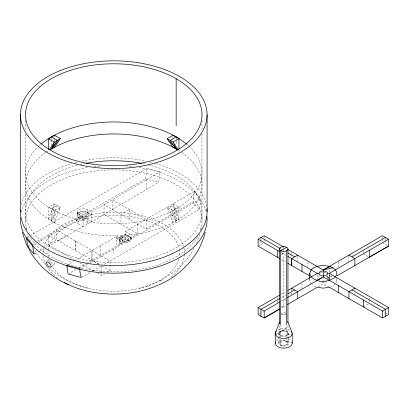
<?xml version="1.0" encoding="UTF-8"?>
<svg xmlns="http://www.w3.org/2000/svg" width="409" height="409" viewBox="0 0 409 409"><rect width="100%" height="100%" fill="white"/><g stroke="black" fill="none" stroke-linecap="round" stroke-linejoin="round"><path stroke-width="0.31" stroke-dasharray="2.04 1.53" d="M86.631 263.376L119.218 244.562L119.229 237.629L125.164 234.204L129.362 236.627A5.941 3.43 0 0 1 131.1 239.05L130.9 239.94A5.941 3.43 0 0 1 120.962 241.474L116.764 239.05M329.311 279.367L329.337 274.495M119.413 244.475L119.464 237.522L122.291 235.891L122.363 242.767L119.218 244.562M76.636 221.387L77.439 213.922L79.847 212.072A5.941 3.43 0 0 1 87.342 212.496L91.458 214.873M78.973 214.459L83.175 216.888L83.175 226.581L78.375 223.81L78.973 214.459A5.941 3.43 0 0 1 78.973 209.612A5.941 3.43 0 0 1 87.373 209.612L91.57 212.036L91.57 221.734L46.227 247.46M29.98 235.824L146.872 168.334L159.996 171.836L159.878 174.091A55.486 32.035 -60 0 1 158.743 181.468L158.539 182.378L91.57 221.734L86.774 218.963L87.373 209.612M77.25 213.283L77.286 213.871A5.941 3.43 0 0 0 78.973 215.845L83.175 218.273L83.058 219.72L91.57 214.807L87.373 212.383A5.941 3.43 0 0 0 77.684 213.498L77.321 214.25L77.321 212.864M329.317 272.092L329.823 268.437M193.605 198.605L194.352 191.484L125.164 231.433L125.164 241.126L123.625 240.978M200.865 229.679L201.238 227.45M137.761 224.158L137.761 233.856L104.034 214.382L104.034 204.684L146.156 229.009L192.936 202L193.125 201.07M281.658 314.465L281.913 313.34M278.759 332.957L278.621 336.592M288.805 333.56C287.609 337.589 279.817 337.589 278.621 333.56A5.092 2.94 0 0 1 283.713 330.62C287.072 330.293 290.088 333.049 288.805 336.592M311.244 283.836L310.18 282.348L309.715 280.323L310.063 278.8M336.397 282.348L336.863 278.432M37.423 241.218L145.333 178.917L145.553 178.002A52.894 30.537 -60 0 0 146.749 170.589L146.872 168.334M104.28 264.265L199.014 209.572L199.234 208.656A52.894 30.537 -60 0 0 200.43 201.238L200.558 198.984L199.975 198.002L194.352 191.484M83.175 219.659L78.973 217.23A5.941 3.43 0 0 1 77.286 215.257L77.235 214.807M199.73 234.055L196.775 242.557M48.579 219.071L54.382 203.723L60.379 207.189L54.576 222.537L48.579 219.071L48.579 207.077L54.382 203.723L51.381 220.916L60.379 207.189L54.576 210.538L48.579 207.077M193.815 248.462C184.132 266.837 166.192 279.874 146.657 286.142M49.949 259.142C49.412 261.397 51.963 264.587 54.331 264.265L54.663 263.493L53.937 261.515M47.449 261.131L49.642 259.342M52.357 265.876L54.331 264.265M335.043 284.24L332.885 285.865L330.636 286.857M137.761 233.856L119.883 244.224M275.518 334.828L280.114 331.484L285.906 328.831L276.602 334.204M178.953 207.077L172.956 210.538L167.153 207.189L172.956 222.537L178.953 219.071L178.953 207.077L173.15 203.723L176.151 220.916L167.153 207.189M258.13 246.152L264.122 242.69M327.604 278.723L331.648 276.193M91.57 212.036L159.996 171.836M318.141 286.781L323.32 283.785L329.378 287.276M26.672 237.731L29.428 236.141M28.211 246.54L30.92 244.976M31.462 244.664L35.256 242.471M98.988 264.245L48.267 234.96L48.267 244.659L56.667 239.807L56.667 230.114L110.052 260.932L110.052 264.572M58.288 240.748L66.687 235.896M66.769 265.144L73.395 261.32M73.947 260.998L116.764 236.279L120.962 238.703A5.941 3.43 0 0 0 129.362 238.703A5.941 3.43 0 0 0 129.362 233.856L125.164 231.433M119.229 237.629L116.652 239.117L116.764 237.665L120.962 240.088A5.941 3.43 0 0 0 122.889 240.835M68.191 274.02L76.325 269.326M79.039 267.757L86.089 263.687M79.76 268.723L87.485 264.265M90.241 262.675L200.558 198.984M81.851 277.215L90.655 272.133M92.853 270.865L101.657 265.784L101.657 271.842M97.25 272.936L101.657 275.482L104.806 273.662M106.902 272.45L110.052 270.63L110.052 265.175M277.328 257.23L278.417 256.601M281.683 254.715L283.36 253.754L283.36 246.826M281.469 294.097L285.093 292M281.878 297.323L285.738 295.094M259.224 313.867L261.423 312.599M261.97 312.282L263.064 311.648M281.719 300.917L285.947 298.473M283.36 299.966L283.36 306.893L281.673 307.824L285.947 305.4M280.114 335.641L280.712 335.293M286.714 331.832L287.312 331.484M288.667 334.163L286.714 335.293L287.312 335.641M363.31 306.878L368.243 304.025M327.338 277.987L329.327 276.842L325.078 276.837M32.786 245.359L36.104 243.483M38.323 242.23L83.175 216.888M34.796 253.917L39.152 251.458M39.693 251.152L44.049 248.687M327.486 278.002L332.026 275.794M138.937 288.34L147.521 285.891M125.936 241.065L126.698 240.978M320.359 272.711L322.706 272.532M282.665 330.702L283.713 330.62M323.877 272.532L326.218 272.711M283.115 345.682L281.223 345.247A4.571 2.638 0 0 1 280.262 344.695L279.516 343.606M284.311 340.835L286.198 341.27A4.565 2.633 0 0 1 287.154 341.822L287.91 342.911M139.111 167.48L149.474 169.515L160.425 172.629A93.313 53.876 0 0 1 187.797 186.489L194.577 192.353L199.975 198.672L203.902 205.344A93.313 53.876 0 0 1 206.284 212.256M145.333 178.917L158.539 182.378M48.937 267.834C59.796 277.967 73.6 284.577 87.93 288.146L88.589 288.34M80.006 285.891L80.875 286.142M125.052 234.265L129.377 236.678L129.362 233.856M315.942 286.857L313.693 285.865L311.965 284.567M99.142 264.321L91.902 260.155L91.902 250.456M382.451 242.66L387.512 245.502M363.258 253.738L368.161 256.571M280.773 248.836L283.529 250.426M281.469 252.701L285.093 254.792M383.611 311.617L384.711 312.251M385.258 312.568L387.451 313.831M281.469 259.623L285.134 261.74M285.927 300.206L283.713 298.928L283.713 256.254M281.683 305.932L283.319 306.878M128.912 236.494L129.336 236.739A5.941 3.43 0 0 1 131.074 239.163L131.1 236.279M78.973 212.383L87.373 217.23L87.373 224.158M129.362 241.474L120.962 236.627L120.962 243.554M280.114 331.484L280.712 331.832M280.712 341.525L281.913 342.221M285.513 344.296L286.714 344.991L286.714 324.332M160.282 280.104L163.268 281.832M48.267 244.659L74.136 259.592M79.637 262.767L93.947 271.029M281.719 252.803L285.947 255.247M101.872 265.901L110.052 270.63M87.373 212.383L88.16 213.084A5.532 3.195 0 0 1 86.774 216.888A5.532 3.195 0 0 1 78.973 217.23M47.735 266.791L48.477 267.44M46.989 266.136L38.374 256.141L33.717 248.462M192.936 202L199.014 209.572M173.15 203.723L178.953 219.071M30.384 241.52L27.802 234.055M336.515 278.8L336.863 280.323M285.513 313.34L285.845 314.782M26.294 227.45L26.667 229.679M122.47 235.758L122.49 242.67M385.646 238.611L385.646 239.868M385.646 240.497L385.646 244.275M382.451 236.99L382.451 238.253M382.451 238.882L382.451 241.397M369.342 297.726L369.342 298.984M369.342 299.613L369.342 302.762M363.258 251.223L363.258 252.481M354.915 289.414L354.915 290.671M354.915 293.192L354.915 294.449M348.882 256.371L348.846 261.433M338.632 261.678L338.632 266.714M329.311 274.654L329.311 279.69M329.255 274.628L329.255 279.669M327.614 275.283L327.614 278.432M323.32 276.857L323.32 283.785M318.964 275.283L318.964 278.432M317.323 274.659L317.323 279.695M309.715 279.061L309.715 280.323M307.946 262.338L307.946 266.745M301.98 283.529L301.98 288.57M297.762 256.412L297.762 261.448M291.121 251.98L291.121 253.871M291.121 254.5L291.121 257.016M288.805 337.2L288.805 343.258A5.092 2.94 0 0 1 281.167 345.804A5.092 2.94 0 0 1 281.167 340.712A5.092 2.94 0 0 1 288.805 343.258M287.956 325.646L287.956 343.258A4.243 2.449 0 0 1 281.591 345.38A4.243 2.449 0 0 1 281.591 341.137A4.243 2.449 0 0 1 287.956 343.258M280.712 324.332L280.712 344.991M279.47 325.646L279.47 343.258M278.621 337.2L278.621 343.258M277.328 297.747L277.328 300.267M277.328 300.896L277.328 302.788M264.122 235.763L264.122 238.283M264.183 238.882L264.122 241.428M260.932 238.636L260.932 239.899M260.932 240.528L260.932 244.306M201.99 120.461L201.99 130.67M201.99 133.861L201.99 220.799M176.151 138.145L176.151 140.67M176.151 141.304L176.151 144.464M172.956 135.267L172.956 137.792M172.956 138.421L172.956 140.952M172.956 210.538L172.956 222.537M146.759 179.485L146.759 189.178M146.156 229.009L146.156 219.311L112.342 199.786L112.342 209.485M130.957 239.832L130.982 238.304L130.9 238.554A5.941 3.43 0 0 1 127.434 240.835M129.362 219.311L129.362 209.612L120.962 214.459L120.962 224.158M116.764 236.279L116.764 245.978M113.763 249.096L113.763 253.248M101.657 272.45L101.657 275.482M100.456 245.697L100.456 255.395M92.051 250.523L92.051 260.221M77.659 212.225L77.659 213.61M77.235 212.036L77.209 214.924M75.588 241.034L75.588 250.732L75.471 240.952M54.576 135.267L54.576 137.792M54.576 138.421L54.576 140.952M54.576 210.538L54.576 222.537M51.381 138.145L51.381 139.408M51.381 140.042L51.381 145.093M25.542 120.461L25.542 130.67M25.542 133.861L25.542 220.799M148.155 164.781A88.226 50.936 0 0 1 183.897 242.593A88.226 50.936 0 0 1 44.463 243.212A88.226 50.936 0 0 1 78.134 165.093M80.006 164.633A88.226 50.936 0 0 1 84.801 163.58M142.731 163.58A88.226 50.936 0 0 1 146.34 164.352M178.707 259.301A65.783 37.981 0 0 1 120.456 291.034A65.783 37.981 0 0 1 52.286 266.76M50.225 263.079A65.783 37.981 0 0 1 48.824 259.301M48.415 257.593A65.783 37.981 0 0 1 48.124 250.768M48.206 250.144A65.783 37.981 0 0 1 112.153 215.282A65.783 37.981 0 0 1 178.984 248.294M179.229 249.526A65.783 37.981 0 0 1 179.326 256.356M184.449 254.434A70.711 40.823 0 0 1 170.374 277.716M57.669 278.105A70.711 40.823 0 0 1 43.175 255.625M43.124 255.032A70.711 40.823 0 0 1 43.533 248.508M43.799 247.333A70.711 40.823 0 0 1 112.736 212.429A70.711 40.823 0 0 1 183.401 246.162M183.871 247.92A70.711 40.823 0 0 1 184.474 253.248M26.943 229.843A88.226 50.936 0 0 1 113.763 169.863A88.226 50.936 0 0 1 200.589 229.843M197.613 236.647A88.226 50.936 0 0 1 80.593 267.997M80.006 267.859A88.226 50.936 0 0 1 29.918 236.647M21.248 204.658A93.313 53.876 0 0 1 71.887 163.544M74.949 162.7A93.313 53.876 0 0 1 77.429 162.066M81.647 161.105A93.313 53.876 0 0 1 145.885 161.105M149.474 161.918A93.313 53.876 0 0 1 152.583 162.7M155.645 163.544A93.313 53.876 0 0 1 206.525 205.824M21.248 212.256A93.313 53.876 0 0 1 88.375 167.445M93.983 166.637A93.313 53.876 0 0 1 100.951 165.921M125.946 165.875A93.313 53.876 0 0 1 133.544 166.637M78.375 223.81A5.941 3.43 0 0 1 78.375 218.963A5.941 3.43 0 0 1 86.774 218.963M181.847 152.501A88.226 50.936 0 0 1 174.122 222.051A88.226 50.936 0 0 1 53.41 222.051A88.226 50.936 0 0 1 45.685 152.501M46.181 152.158A88.226 50.936 0 0 1 49.244 150.159M178.288 150.159A88.226 50.936 0 0 1 181.351 152.158M277.716 330.099A8.482 4.898 0 0 1 289.71 330.099M276.366 340.809A8.482 4.898 0 0 1 279.47 339.015M287.956 339.015A8.482 4.898 0 0 1 291.06 340.809M327.036 281.571A4.325 2.5 0 0 1 319.541 281.571M127.332 237.547A3.563 2.055 0 0 1 128.186 240.231L127.654 240.62A3.563 2.055 0 0 1 122.613 240.62A3.563 2.055 0 0 1 122.613 237.711L123.293 237.404A3.563 2.055 0 0 1 126.596 237.292M120.962 241.474A5.532 3.195 0 0 1 121.565 236.975A5.941 3.43 0 0 1 128.733 236.428M188.907 146.207A88.226 50.936 0 0 1 171.729 211.305A88.226 50.936 0 0 1 57.689 212.225A88.226 50.936 0 0 1 37.362 147.434M38.195 146.616A88.226 50.936 0 0 1 40.409 144.602M187.123 144.602A88.226 50.936 0 0 1 188.467 145.803M57.378 205.456L51.381 220.916L51.381 208.917L57.378 205.456M86.197 215.988L85.665 216.376A3.563 2.055 0 0 1 80.624 216.376A3.563 2.055 0 0 1 80.624 213.467L81.304 213.161A3.563 2.055 0 0 1 85.665 213.467A3.563 2.055 0 0 1 86.197 215.988M176.151 208.917L170.154 205.456L176.151 220.916L176.151 208.917M291.735 290.687L291.735 289.429L291.699 290.707M291.735 294.465L291.735 293.207L291.699 294.485M281.591 335.682A4.243 2.449 0 0 0 287.956 333.56A4.243 2.449 0 0 0 281.591 331.438A4.243 2.449 0 0 0 281.591 335.682M282.783 314.552A1.866 1.079 0 0 0 285.579 313.621A1.866 1.079 0 0 0 282.783 312.686A1.866 1.079 0 0 0 282.783 314.552"/><path stroke-width="0.61" d="M323.32 270.109L287.501 249.219M309.715 278.432C309.255 274.485 309.577 269.736 313.723 267.875M205.252 232.256C199.485 255.937 181.202 275.155 159.152 284.787M279.618 321.97L275.518 332.292M49.98 149.806L51.381 148.881L54.382 142.081L60.379 138.615L54.576 135.267L48.579 138.728L48.579 149.464M336.955 275.845L354.859 265.538L354.859 258.611L348.882 255.114L323.258 269.904L323.289 276.566M49.259 149.709L54.382 142.081L48.579 138.728M51.381 148.881L60.379 138.615L54.576 147.266L51.381 148.881L57.378 140.348L51.381 136.882M311.239 269.889L311.566 269.495M327.614 273.396A4.325 2.5 0 0 0 321.126 271.233A4.325 2.5 0 0 0 321.126 275.559A4.325 2.5 0 0 0 327.614 273.396L329.255 273.37L388.494 239.224L382.451 235.732L348.846 255.134M279.398 258.427L258.13 246.152L258.13 239.224L264.183 235.737L283.36 246.826M329.255 273.37L388.55 307.537L382.507 311.029L323.32 276.857L287.501 297.573M287.501 304.5L317.251 287.287L323.289 288.161L329.378 287.276L382.507 317.957L388.55 314.465L388.55 307.537M348.938 298.58L348.938 291.653L354.915 288.151M309.613 275.87L291.735 265.553L291.699 258.606L297.762 255.155M178.953 148.83L178.953 138.728L176.151 136.882L170.154 140.348L176.151 148.881L177.552 149.806M178.953 138.728L173.15 142.081L167.153 138.615L172.956 135.267L176.151 136.882M286.714 247.327L280.712 250.789L280.712 324.332M279.526 309.112L264.183 317.987L258.13 314.495L258.13 307.573L279.398 295.293M287.849 290.416L317.323 273.396L318.964 273.396M352.026 256.76L385.646 237.348M279.674 298.596L260.932 309.414L260.932 316.341M287.941 293.82L294.557 290.007L297.762 291.643L297.762 298.57M258.13 307.573L264.183 311.06L279.526 302.185M309.715 273.396C310.058 277.246 313.861 279.465 317.251 280.359L321.755 277.762M388.494 239.224L388.494 246.152L354.879 265.497M264.122 317.957L279.48 309.092M332.885 267.854L330.073 266.612L323.258 269.904L332.885 267.854C345.416 276.474 324.848 284.342 317.251 280.359M313.693 267.854C318.713 265.257 324.71 264.976 330.073 266.612M316.581 280.201L317.287 280.349M68.191 274.02L81.299 277.532L81.084 276.867A52.894 30.537 -60 0 1 79.888 270.835L79.76 268.723L66.769 265.144L67.879 272.926M329.296 266.423L329.935 266.678M176.151 148.881L172.956 147.266L167.153 138.615L176.151 148.881L173.15 142.081L178.273 149.709M68.38 284.787C52.015 277.389 37.357 265.267 28.957 249.199M260.932 237.378L280.226 248.519M287.941 252.972L294.557 256.791M352.083 290.001L385.702 309.414L385.702 316.341M258.13 239.224L279.398 251.504M287.849 256.382L317.323 273.396M287.87 263.319L291.735 265.553L291.735 258.626M291.699 288.192L294.557 290.007M388.494 246.152L369.281 257.225L369.281 250.298M28.548 248.493L25.997 243.294L22.28 232.256M291.908 332.292L287.711 321.668M323.289 275.896L323.32 276.857M382.507 311.029L382.507 317.957M363.31 299.95L363.31 306.878M338.688 285.717L338.688 292.645M301.98 264.526L301.98 271.448M292.195 333.56L292.195 343.258M287.956 249.055A4.243 2.449 0 0 1 281.591 251.177A4.243 2.449 0 0 1 281.591 246.939A4.243 2.449 0 0 1 287.956 249.055L287.956 322.604M286.714 250.789L286.714 324.332M279.47 249.055L279.47 323.821M277.328 250.308L277.328 257.23M275.231 333.56L275.231 343.258M264.183 311.06L264.183 317.987M207.082 114.719A93.313 53.876 0 0 1 67.107 161.376A93.313 53.876 0 0 1 67.107 68.063A93.313 53.876 0 0 1 207.082 114.719L207.082 211.688M176.151 78.702L176.151 125.803M20.45 114.719L20.45 211.688M206.944 208.754A93.313 53.876 0 0 1 114.786 265.564A93.313 53.876 0 0 1 20.501 209.929M158.482 284.874A70.711 40.823 0 0 1 64.269 282.404M206.944 216.351A93.313 53.876 0 0 1 89.612 271.325L78.058 269.061L67.107 265.947L56.958 262.031A93.313 53.876 0 0 1 32.95 246.228L27.551 239.904L23.63 233.232A93.313 53.876 0 0 1 20.501 217.527M86.018 163.339A88.226 50.936 0 0 1 141.514 163.339M40.869 144.208A88.226 50.936 0 0 1 186.662 144.208M49.77 149.837A88.226 50.936 0 0 1 177.762 149.837M291.06 331.111A8.482 4.898 0 0 1 283.713 338.458A8.482 4.898 0 0 1 276.366 331.111M291.908 341.99A8.482 4.898 0 0 1 284.081 348.151A8.482 4.898 0 0 1 275.359 342.405M51.176 266.407L50.885 267.082C48.686 267.552 47.173 264.833 46.381 263.166A3.4 1.334 52.7 0 1 46.575 261.847L47.986 262.103L49.883 263.698A3.364 1.57 46.5 0 1 51.089 265.758L51.176 266.407M32.786 245.359L26.672 237.731L26.795 239.843A52.894 30.537 -60 0 0 27.991 245.875L29.361 248.498L34.254 254.224L34.044 253.554A55.665 32.48 -59.5 0 1 32.904 247.476L32.786 245.359M69.653 158.83A88.226 50.936 0 0 0 201.99 114.719A88.226 50.936 0 0 0 69.653 70.609A88.226 50.936 0 0 0 69.653 158.83"/></g></svg>
